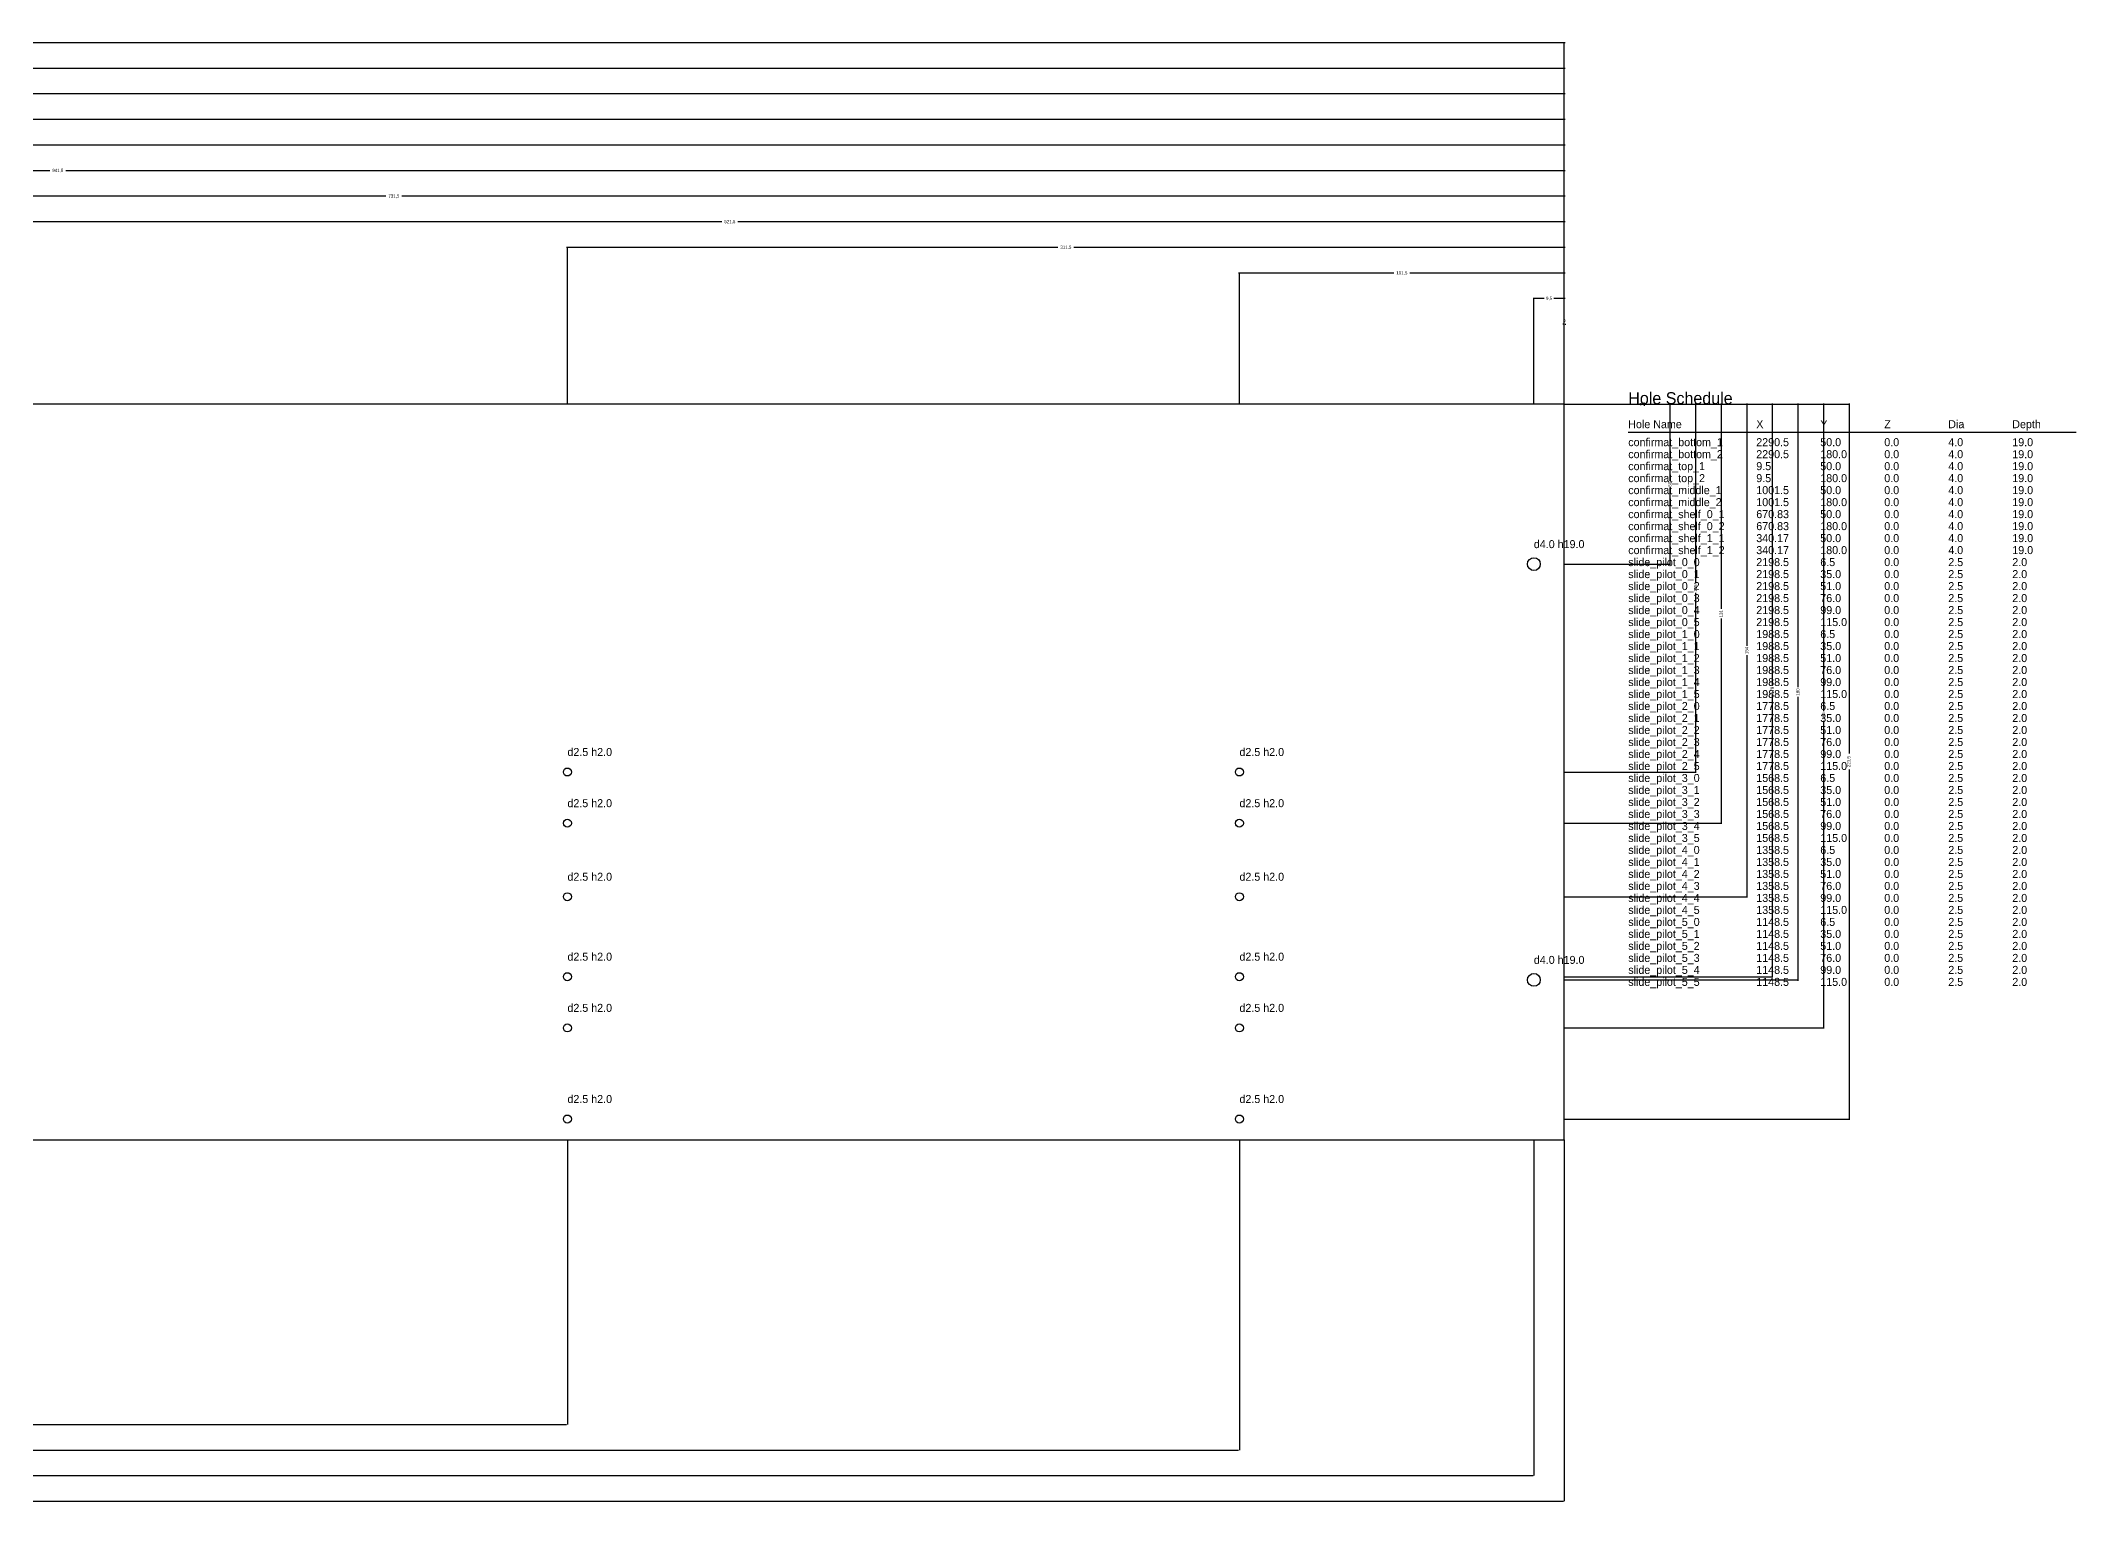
# Model space of a CAD drawing. Header units: millimetres. Extents: x -90 to 2460, y -114 to 344.
# Drawn here: x 1824 to 2460, y -114 to 344 of the extents above; entities that cross this region are included whole.
import ezdxf

# ---------------------------------------------------------------- set-up
doc = ezdxf.new("R2010")
doc.units = ezdxf.units.MM
for name, color, linetype in [('ANNOTATION', 6, 'CONTINUOUS'), ('CUT', 1, 'CONTINUOUS'), ('DIMENSION', 3, 'CONTINUOUS'), ('DRILL', 5, 'CONTINUOUS')]:
    doc.layers.add(name, color=color, linetype=linetype)
doc.dimstyles.get("Standard").update_dxf_attribs({"dimtxt": 2.5, "dimasz": 2.5, "dimexe": 1.25, "dimexo": 0.625, "dimtad": 1, "dimcen": 2.5, "dimazin": 3, "dimtfac": 1, "dimtmove": 0, "dimatfit": 3})

# ---------------------------------------------------------------- blocks, each defined once
blk = doc.blocks.new('_CLOSEDFILLED')
at = {"color": 0, "linetype": 'BYBLOCK'}
blk.add_solid([(-1, 0.2), (0, 0), (-1, -0.2)], dxfattribs=at)
blk = doc.blocks.new('*D9')
for p, q in [((0, 0), (0, -89)), ((1988.5, 0), (1988.5, -89)), ((0.25, -89), (991.25, -89)), ((997.25, -89), (1988.25, -89))]:
    blk.add_line(p, q)
at = {"layer": 'Defpoints'}
for p in [(0, 0), (1988.5, 0), (0, -89)]:
    blk.add_point(p, dxfattribs=at)
at = {"layer": 'DIMENSION', "xscale": 0.25, "yscale": 0.25, "rotation": 180}
blk.add_blockref('_CLOSEDFILLED', (0, -89), dxfattribs=at)
at = {"layer": 'DIMENSION', "xscale": 0.25, "yscale": 0.25}
blk.add_blockref('_CLOSEDFILLED', (1988.5, -89), dxfattribs=at)
at = {"layer": 'DIMENSION', "insert": (994.25, -89), "char_height": 1, "attachment_point": 5}
blk.add_mtext('1988,5', dxfattribs=at)
blk = doc.blocks.new('*D10')
for p, q in [((0, 0), (0, -97)), ((2198.5, 0), (2198.5, -97)), ((0.25, -97), (1096.25, -97)), ((1102.25, -97), (2198.25, -97))]:
    blk.add_line(p, q)
at = {"layer": 'Defpoints'}
for p in [(0, 0), (2198.5, 0), (0, -97)]:
    blk.add_point(p, dxfattribs=at)
at = {"layer": 'DIMENSION', "xscale": 0.25, "yscale": 0.25, "rotation": 180}
blk.add_blockref('_CLOSEDFILLED', (0, -97), dxfattribs=at)
at = {"layer": 'DIMENSION', "xscale": 0.25, "yscale": 0.25}
blk.add_blockref('_CLOSEDFILLED', (2198.5, -97), dxfattribs=at)
at = {"layer": 'DIMENSION', "insert": (1099.25, -97), "char_height": 1, "attachment_point": 5}
blk.add_mtext('2198,5', dxfattribs=at)
blk = doc.blocks.new('*D11')
for p, q in [((0, 0), (0, -105)), ((2290.5, 0), (2290.5, -105)), ((0.25, -105), (1142.25, -105)), ((1148.25, -105), (2290.25, -105))]:
    blk.add_line(p, q)
at = {"layer": 'Defpoints'}
for p in [(0, 0), (2290.5, 0), (0, -105)]:
    blk.add_point(p, dxfattribs=at)
at = {"layer": 'DIMENSION', "xscale": 0.25, "yscale": 0.25, "rotation": 180}
blk.add_blockref('_CLOSEDFILLED', (0, -105), dxfattribs=at)
at = {"layer": 'DIMENSION', "xscale": 0.25, "yscale": 0.25}
blk.add_blockref('_CLOSEDFILLED', (2290.5, -105), dxfattribs=at)
at = {"layer": 'DIMENSION', "insert": (1145.25, -105), "char_height": 1, "attachment_point": 5}
blk.add_mtext('2290,5', dxfattribs=at)
blk = doc.blocks.new('*D12')
for p, q in [((0, 0), (0, -113)), ((2300, 0), (2300, -113)), ((0.25, -113), (1148, -113)), ((1152, -113), (2299.75, -113))]:
    blk.add_line(p, q)
at = {"layer": 'Defpoints'}
for p in [(0, 0), (2300, 0), (0, -113)]:
    blk.add_point(p, dxfattribs=at)
at = {"layer": 'DIMENSION', "xscale": 0.25, "yscale": 0.25, "rotation": 180}
blk.add_blockref('_CLOSEDFILLED', (0, -113), dxfattribs=at)
at = {"layer": 'DIMENSION', "xscale": 0.25, "yscale": 0.25}
blk.add_blockref('_CLOSEDFILLED', (2300, -113), dxfattribs=at)
at = {"layer": 'DIMENSION', "insert": (1150, -113), "char_height": 1, "attachment_point": 5}
blk.add_mtext('2300', dxfattribs=at)
blk = doc.blocks.new('*D13')
for p, q in [((2299.75, 255), (2299.5, 255)), ((2300, 230), (2300, 255)), ((2300, 230), (2300, 255)), ((2300, 255), (2300, 255)), ((2300.25, 255), (2300.5, 255))]:
    blk.add_line(p, q)
at = {"layer": 'Defpoints'}
for p in [(2300, 255), (2300, 230), (2300, 230)]:
    blk.add_point(p, dxfattribs=at)
at = {"layer": 'DIMENSION', "xscale": 0.25, "yscale": 0.25}
blk.add_blockref('_CLOSEDFILLED', (2300, 255), dxfattribs=at)
at = {"layer": 'DIMENSION', "xscale": 0.25, "yscale": 0.25, "rotation": 180}
blk.add_blockref('_CLOSEDFILLED', (2300, 255), dxfattribs=at)
at = {"layer": 'DIMENSION', "insert": (2300, 256.125), "char_height": 1, "attachment_point": 5}
blk.add_mtext('0', dxfattribs=at)
blk = doc.blocks.new('*D14')
for p, q in [((2293.75, 263), (2290.25, 263)), ((2290.5, 230), (2290.5, 263)), ((2300.25, 263), (2296.75, 263)), ((2300, 230), (2300, 263))]:
    blk.add_line(p, q)
at = {"layer": 'Defpoints'}
for p in [(2300, 263), (2290.5, 230), (2300, 230)]:
    blk.add_point(p, dxfattribs=at)
at = {"layer": 'DIMENSION', "xscale": 0.25, "yscale": 0.25}
blk.add_blockref('_CLOSEDFILLED', (2290.5, 263), dxfattribs=at)
at = {"layer": 'DIMENSION', "xscale": 0.25, "yscale": 0.25, "rotation": 180}
blk.add_blockref('_CLOSEDFILLED', (2300, 263), dxfattribs=at)
at = {"layer": 'DIMENSION', "insert": (2295.25, 263), "char_height": 1, "attachment_point": 5}
blk.add_mtext('9,5', dxfattribs=at)
blk = doc.blocks.new('*D15')
for p, q in [((2246.75, 271), (2198.25, 271)), ((2198.5, 230), (2198.5, 271)), ((2300.25, 271), (2251.75, 271)), ((2300, 230), (2300, 271))]:
    blk.add_line(p, q)
at = {"layer": 'Defpoints'}
for p in [(2300, 271), (2198.5, 230), (2300, 230)]:
    blk.add_point(p, dxfattribs=at)
at = {"layer": 'DIMENSION', "xscale": 0.25, "yscale": 0.25}
blk.add_blockref('_CLOSEDFILLED', (2198.5, 271), dxfattribs=at)
at = {"layer": 'DIMENSION', "xscale": 0.25, "yscale": 0.25, "rotation": 180}
blk.add_blockref('_CLOSEDFILLED', (2300, 271), dxfattribs=at)
at = {"layer": 'DIMENSION', "insert": (2249.25, 271), "char_height": 1, "attachment_point": 5}
blk.add_mtext('101,5', dxfattribs=at)
blk = doc.blocks.new('*D16')
for p, q in [((2141.75, 279), (1988.25, 279)), ((1988.5, 230), (1988.5, 279)), ((2300.25, 279), (2146.75, 279)), ((2300, 230), (2300, 279))]:
    blk.add_line(p, q)
at = {"layer": 'Defpoints'}
for p in [(2300, 279), (1988.5, 230), (2300, 230)]:
    blk.add_point(p, dxfattribs=at)
at = {"layer": 'DIMENSION', "xscale": 0.25, "yscale": 0.25}
blk.add_blockref('_CLOSEDFILLED', (1988.5, 279), dxfattribs=at)
at = {"layer": 'DIMENSION', "xscale": 0.25, "yscale": 0.25, "rotation": 180}
blk.add_blockref('_CLOSEDFILLED', (2300, 279), dxfattribs=at)
at = {"layer": 'DIMENSION', "insert": (2144.25, 279), "char_height": 1, "attachment_point": 5}
blk.add_mtext('311,5', dxfattribs=at)
blk = doc.blocks.new('*D17')
for p, q in [((2036.75, 287), (1778.25, 287)), ((1778.5, 230), (1778.5, 287)), ((2300.25, 287), (2041.75, 287)), ((2300, 230), (2300, 287))]:
    blk.add_line(p, q)
at = {"layer": 'Defpoints'}
for p in [(2300, 287), (1778.5, 230), (2300, 230)]:
    blk.add_point(p, dxfattribs=at)
at = {"layer": 'DIMENSION', "xscale": 0.25, "yscale": 0.25}
blk.add_blockref('_CLOSEDFILLED', (1778.5, 287), dxfattribs=at)
at = {"layer": 'DIMENSION', "xscale": 0.25, "yscale": 0.25, "rotation": 180}
blk.add_blockref('_CLOSEDFILLED', (2300, 287), dxfattribs=at)
at = {"layer": 'DIMENSION', "insert": (2039.25, 287), "char_height": 1, "attachment_point": 5}
blk.add_mtext('521,5', dxfattribs=at)
blk = doc.blocks.new('*D18')
for p, q in [((1931.75, 295), (1568.25, 295)), ((1568.5, 230), (1568.5, 295)), ((2300.25, 295), (1936.75, 295)), ((2300, 230), (2300, 295))]:
    blk.add_line(p, q)
at = {"layer": 'Defpoints'}
for p in [(2300, 295), (1568.5, 230), (2300, 230)]:
    blk.add_point(p, dxfattribs=at)
at = {"layer": 'DIMENSION', "xscale": 0.25, "yscale": 0.25}
blk.add_blockref('_CLOSEDFILLED', (1568.5, 295), dxfattribs=at)
at = {"layer": 'DIMENSION', "xscale": 0.25, "yscale": 0.25, "rotation": 180}
blk.add_blockref('_CLOSEDFILLED', (2300, 295), dxfattribs=at)
at = {"layer": 'DIMENSION', "insert": (1934.25, 295), "char_height": 1, "attachment_point": 5}
blk.add_mtext('731,5', dxfattribs=at)
blk = doc.blocks.new('*D19')
for p, q in [((1826.75, 303), (1358.25, 303)), ((1358.5, 230), (1358.5, 303)), ((2300.25, 303), (1831.75, 303)), ((2300, 230), (2300, 303))]:
    blk.add_line(p, q)
at = {"layer": 'Defpoints'}
for p in [(2300, 303), (1358.5, 230), (2300, 230)]:
    blk.add_point(p, dxfattribs=at)
at = {"layer": 'DIMENSION', "xscale": 0.25, "yscale": 0.25}
blk.add_blockref('_CLOSEDFILLED', (1358.5, 303), dxfattribs=at)
at = {"layer": 'DIMENSION', "xscale": 0.25, "yscale": 0.25, "rotation": 180}
blk.add_blockref('_CLOSEDFILLED', (2300, 303), dxfattribs=at)
at = {"layer": 'DIMENSION', "insert": (1829.25, 303), "char_height": 1, "attachment_point": 5}
blk.add_mtext('941,5', dxfattribs=at)
blk = doc.blocks.new('*D20')
for p, q in [((1721.25, 311), (1148.25, 311)), ((1148.5, 230), (1148.5, 311)), ((2300.25, 311), (1727.25, 311)), ((2300, 230), (2300, 311))]:
    blk.add_line(p, q)
at = {"layer": 'Defpoints'}
for p in [(2300, 311), (1148.5, 230), (2300, 230)]:
    blk.add_point(p, dxfattribs=at)
at = {"layer": 'DIMENSION', "xscale": 0.25, "yscale": 0.25}
blk.add_blockref('_CLOSEDFILLED', (1148.5, 311), dxfattribs=at)
at = {"layer": 'DIMENSION', "xscale": 0.25, "yscale": 0.25, "rotation": 180}
blk.add_blockref('_CLOSEDFILLED', (2300, 311), dxfattribs=at)
at = {"layer": 'DIMENSION', "insert": (1724.25, 311), "char_height": 1, "attachment_point": 5}
blk.add_mtext('1151,5', dxfattribs=at)
blk = doc.blocks.new('*D21')
for p, q in [((1647.75, 319), (1001.25, 319)), ((1001.5, 230), (1001.5, 319)), ((2300.25, 319), (1653.75, 319)), ((2300, 230), (2300, 319))]:
    blk.add_line(p, q)
at = {"layer": 'Defpoints'}
for p in [(2300, 319), (1001.5, 230), (2300, 230)]:
    blk.add_point(p, dxfattribs=at)
at = {"layer": 'DIMENSION', "xscale": 0.25, "yscale": 0.25}
blk.add_blockref('_CLOSEDFILLED', (1001.5, 319), dxfattribs=at)
at = {"layer": 'DIMENSION', "xscale": 0.25, "yscale": 0.25, "rotation": 180}
blk.add_blockref('_CLOSEDFILLED', (2300, 319), dxfattribs=at)
at = {"layer": 'DIMENSION', "insert": (1650.75, 319), "char_height": 1, "attachment_point": 5}
blk.add_mtext('1298,5', dxfattribs=at)
blk = doc.blocks.new('*D22')
for p, q in [((1481.915, 327), (670.58, 327)), ((670.83, 230), (670.83, 327)), ((2300.25, 327), (1488.915, 327)), ((2300, 230), (2300, 327))]:
    blk.add_line(p, q)
at = {"layer": 'Defpoints'}
for p in [(2300, 327), (670.83, 230), (2300, 230)]:
    blk.add_point(p, dxfattribs=at)
at = {"layer": 'DIMENSION', "xscale": 0.25, "yscale": 0.25}
blk.add_blockref('_CLOSEDFILLED', (670.83, 327), dxfattribs=at)
at = {"layer": 'DIMENSION', "xscale": 0.25, "yscale": 0.25, "rotation": 180}
blk.add_blockref('_CLOSEDFILLED', (2300, 327), dxfattribs=at)
at = {"layer": 'DIMENSION', "insert": (1485.415, 327), "char_height": 1, "attachment_point": 5}
blk.add_mtext('1629,17', dxfattribs=at)
blk = doc.blocks.new('*D23')
for p, q in [((1316.585, 335), (339.92, 335)), ((340.17, 230), (340.17, 335)), ((2300.25, 335), (1323.585, 335)), ((2300, 230), (2300, 335))]:
    blk.add_line(p, q)
at = {"layer": 'Defpoints'}
for p in [(2300, 335), (340.17, 230), (2300, 230)]:
    blk.add_point(p, dxfattribs=at)
at = {"layer": 'DIMENSION', "xscale": 0.25, "yscale": 0.25}
blk.add_blockref('_CLOSEDFILLED', (340.17, 335), dxfattribs=at)
at = {"layer": 'DIMENSION', "xscale": 0.25, "yscale": 0.25, "rotation": 180}
blk.add_blockref('_CLOSEDFILLED', (2300, 335), dxfattribs=at)
at = {"layer": 'DIMENSION', "insert": (1320.085, 335), "char_height": 1, "attachment_point": 5}
blk.add_mtext('1959,83', dxfattribs=at)
blk = doc.blocks.new('*D24')
for p, q in [((1151.75, 343), (9.25, 343)), ((9.5, 230), (9.5, 343)), ((2300.25, 343), (1157.75, 343)), ((2300, 230), (2300, 343))]:
    blk.add_line(p, q)
at = {"layer": 'Defpoints'}
for p in [(2300, 343), (9.5, 230), (2300, 230)]:
    blk.add_point(p, dxfattribs=at)
at = {"layer": 'DIMENSION', "xscale": 0.25, "yscale": 0.25}
blk.add_blockref('_CLOSEDFILLED', (9.5, 343), dxfattribs=at)
at = {"layer": 'DIMENSION', "xscale": 0.25, "yscale": 0.25, "rotation": 180}
blk.add_blockref('_CLOSEDFILLED', (2300, 343), dxfattribs=at)
at = {"layer": 'DIMENSION', "insert": (1154.75, 343), "char_height": 1, "attachment_point": 5}
blk.add_mtext('2290,5', dxfattribs=at)
blk = doc.blocks.new('*D34')
for p, q in [((2300, 230), (2325, 230)), ((2300, 230), (2325, 230)), ((2325, 230.25), (2325, 230.5)), ((2325, 230), (2325, 230)), ((2325, 229.75), (2325, 229.5))]:
    blk.add_line(p, q)
at = {"layer": 'Defpoints'}
for p in [(2300, 230), (2300, 230), (2325, 230)]:
    blk.add_point(p, dxfattribs=at)
at = {"layer": 'DIMENSION', "xscale": 0.25, "yscale": 0.25}
for rotation in [270, 90]:
    blk.add_blockref('_CLOSEDFILLED', (2325, 230), dxfattribs=dict(at, rotation=rotation))
at = {"layer": 'DIMENSION', "insert": (2323.875, 230), "char_height": 1, "attachment_point": 5, "rotation": 90}
blk.add_mtext('0', dxfattribs=at)
blk = doc.blocks.new('*D35')
for p, q in [((2300, 230), (2333, 230)), ((2333, 230.25), (2333, 206)), ((2333, 204), (2333, 179.75)), ((2300, 180), (2333, 180))]:
    blk.add_line(p, q)
at = {"layer": 'Defpoints'}
for p in [(2300, 230), (2333, 230), (2300, 180)]:
    blk.add_point(p, dxfattribs=at)
at = {"layer": 'DIMENSION', "xscale": 0.25, "yscale": 0.25}
for p, rotation in [((2333, 230), 270), ((2333, 180), 90)]:
    blk.add_blockref('_CLOSEDFILLED', p, dxfattribs=dict(at, rotation=rotation))
at = {"layer": 'DIMENSION', "insert": (2333, 205), "char_height": 1, "attachment_point": 5, "rotation": 90}
blk.add_mtext('50', dxfattribs=at)
blk = doc.blocks.new('*D36')
for p, q in [((2300, 230), (2341, 230)), ((2341, 230.25), (2341, 174)), ((2341, 171), (2341, 114.75)), ((2300, 115), (2341, 115))]:
    blk.add_line(p, q)
at = {"layer": 'Defpoints'}
for p in [(2300, 230), (2341, 230), (2300, 115)]:
    blk.add_point(p, dxfattribs=at)
at = {"layer": 'DIMENSION', "xscale": 0.25, "yscale": 0.25}
for p, rotation in [((2341, 230), 270), ((2341, 115), 90)]:
    blk.add_blockref('_CLOSEDFILLED', p, dxfattribs=dict(at, rotation=rotation))
at = {"layer": 'DIMENSION', "insert": (2341, 172.5), "char_height": 1, "attachment_point": 5, "rotation": 90}
blk.add_mtext('115', dxfattribs=at)
blk = doc.blocks.new('*D37')
for p, q in [((2300, 230), (2349, 230)), ((2349, 230.25), (2349, 166)), ((2349, 163), (2349, 98.75)), ((2300, 99), (2349, 99))]:
    blk.add_line(p, q)
at = {"layer": 'Defpoints'}
for p in [(2300, 230), (2349, 230), (2300, 99)]:
    blk.add_point(p, dxfattribs=at)
at = {"layer": 'DIMENSION', "xscale": 0.25, "yscale": 0.25}
for p, rotation in [((2349, 230), 270), ((2349, 99), 90)]:
    blk.add_blockref('_CLOSEDFILLED', p, dxfattribs=dict(at, rotation=rotation))
at = {"layer": 'DIMENSION', "insert": (2349, 164.5), "char_height": 1, "attachment_point": 5, "rotation": 90}
blk.add_mtext('131', dxfattribs=at)
blk = doc.blocks.new('*D38')
for p, q in [((2300, 230), (2357, 230)), ((2357, 230.25), (2357, 154.5)), ((2357, 151.5), (2357, 75.75)), ((2300, 76), (2357, 76))]:
    blk.add_line(p, q)
at = {"layer": 'Defpoints'}
for p in [(2300, 230), (2357, 230), (2300, 76)]:
    blk.add_point(p, dxfattribs=at)
at = {"layer": 'DIMENSION', "xscale": 0.25, "yscale": 0.25}
for p, rotation in [((2357, 230), 270), ((2357, 76), 90)]:
    blk.add_blockref('_CLOSEDFILLED', p, dxfattribs=dict(at, rotation=rotation))
at = {"layer": 'DIMENSION', "insert": (2357, 153), "char_height": 1, "attachment_point": 5, "rotation": 90}
blk.add_mtext('154', dxfattribs=at)
blk = doc.blocks.new('*D39')
for p, q in [((2300, 230), (2365, 230)), ((2365, 230.25), (2365, 142)), ((2365, 139), (2365, 50.75)), ((2300, 51), (2365, 51))]:
    blk.add_line(p, q)
at = {"layer": 'Defpoints'}
for p in [(2300, 230), (2365, 230), (2300, 51)]:
    blk.add_point(p, dxfattribs=at)
at = {"layer": 'DIMENSION', "xscale": 0.25, "yscale": 0.25}
for p, rotation in [((2365, 230), 270), ((2365, 51), 90)]:
    blk.add_blockref('_CLOSEDFILLED', p, dxfattribs=dict(at, rotation=rotation))
at = {"layer": 'DIMENSION', "insert": (2365, 140.5), "char_height": 1, "attachment_point": 5, "rotation": 90}
blk.add_mtext('179', dxfattribs=at)
blk = doc.blocks.new('*D40')
for p, q in [((2300, 230), (2373, 230)), ((2373, 230.25), (2373, 141.5)), ((2373, 138.5), (2373, 49.75)), ((2300, 50), (2373, 50))]:
    blk.add_line(p, q)
at = {"layer": 'Defpoints'}
for p in [(2300, 230), (2373, 230), (2300, 50)]:
    blk.add_point(p, dxfattribs=at)
at = {"layer": 'DIMENSION', "xscale": 0.25, "yscale": 0.25}
for p, rotation in [((2373, 230), 270), ((2373, 50), 90)]:
    blk.add_blockref('_CLOSEDFILLED', p, dxfattribs=dict(at, rotation=rotation))
at = {"layer": 'DIMENSION', "insert": (2373, 140), "char_height": 1, "attachment_point": 5, "rotation": 90}
blk.add_mtext('180', dxfattribs=at)
blk = doc.blocks.new('*D41')
for p, q in [((2300, 230), (2381, 230)), ((2381, 230.25), (2381, 134)), ((2381, 131), (2381, 34.75)), ((2300, 35), (2381, 35))]:
    blk.add_line(p, q)
at = {"layer": 'Defpoints'}
for p in [(2300, 230), (2381, 230), (2300, 35)]:
    blk.add_point(p, dxfattribs=at)
at = {"layer": 'DIMENSION', "xscale": 0.25, "yscale": 0.25}
for p, rotation in [((2381, 230), 270), ((2381, 35), 90)]:
    blk.add_blockref('_CLOSEDFILLED', p, dxfattribs=dict(at, rotation=rotation))
at = {"layer": 'DIMENSION', "insert": (2381, 132.5), "char_height": 1, "attachment_point": 5, "rotation": 90}
blk.add_mtext('195', dxfattribs=at)
blk = doc.blocks.new('*D42')
for p, q in [((2300, 230), (2389, 230)), ((2389, 230.25), (2389, 120.75)), ((2389, 115.75), (2389, 6.25)), ((2300, 6.5), (2389, 6.5))]:
    blk.add_line(p, q)
at = {"layer": 'Defpoints'}
for p in [(2300, 230), (2389, 230), (2300, 6.5)]:
    blk.add_point(p, dxfattribs=at)
at = {"layer": 'DIMENSION', "xscale": 0.25, "yscale": 0.25}
for p, rotation in [((2389, 230), 270), ((2389, 6.5), 90)]:
    blk.add_blockref('_CLOSEDFILLED', p, dxfattribs=dict(at, rotation=rotation))
at = {"layer": 'DIMENSION', "insert": (2389, 118.25), "char_height": 1, "attachment_point": 5, "rotation": 90}
blk.add_mtext('223,5', dxfattribs=at)

msp = doc.modelspace()

# ---------------------------------------------------------------- linework, layer by layer
at = {"layer": 'ANNOTATION'}
msp.add_line((2320, 221.25), (2460, 221.25), dxfattribs=at)
at = {"layer": 'CUT'}
msp.add_lwpolyline([(0, 0), (2300, 0), (2300, 230), (0, 230)], close=True, dxfattribs=at)
at = {"layer": 'DRILL'}
for points in [[(2288.5, 180), (2288.65, 180.765), (2289.09, 181.414), (2289.73, 181.848), (2290.5, 182), (2291.27, 181.848), (2291.91, 181.414), (2292.35, 180.765), (2292.5, 180), (2292.35, 179.235), (2291.91, 178.586), (2291.27, 178.152), (2290.5, 178), (2289.73, 178.152), (2289.09, 178.586), (2288.65, 179.235)], [(1987.25, 115), (1987.35, 115.478), (1987.62, 115.884), (1988.02, 116.155), (1988.5, 116.25), (1988.98, 116.155), (1989.38, 115.884), (1989.65, 115.478), (1989.75, 115), (1989.65, 114.522), (1989.38, 114.116), (1988.98, 113.845), (1988.5, 113.75), (1988.02, 113.845), (1987.62, 114.116), (1987.35, 114.522)], [(2197.25, 115), (2197.35, 115.478), (2197.62, 115.884), (2198.02, 116.155), (2198.5, 116.25), (2198.98, 116.155), (2199.38, 115.884), (2199.65, 115.478), (2199.75, 115), (2199.65, 114.522), (2199.38, 114.116), (2198.98, 113.845), (2198.5, 113.75), (2198.02, 113.845), (2197.62, 114.116), (2197.35, 114.522)], [(1987.25, 99), (1987.35, 99.4784), (1987.62, 99.8839), (1988.02, 100.155), (1988.5, 100.25), (1988.98, 100.155), (1989.38, 99.8839), (1989.65, 99.4784), (1989.75, 99), (1989.65, 98.5216), (1989.38, 98.1161), (1988.98, 97.8451), (1988.5, 97.75), (1988.02, 97.8451), (1987.62, 98.1161), (1987.35, 98.5216)], [(2197.25, 99), (2197.35, 99.4784), (2197.62, 99.8839), (2198.02, 100.155), (2198.5, 100.25), (2198.98, 100.155), (2199.38, 99.8839), (2199.65, 99.4784), (2199.75, 99), (2199.65, 98.5216), (2199.38, 98.1161), (2198.98, 97.8451), (2198.5, 97.75), (2198.02, 97.8451), (2197.62, 98.1161), (2197.35, 98.5216)], [(1987.25, 76), (1987.35, 76.4784), (1987.62, 76.8839), (1988.02, 77.1548), (1988.5, 77.25), (1988.98, 77.1548), (1989.38, 76.8839), (1989.65, 76.4784), (1989.75, 76), (1989.65, 75.5216), (1989.38, 75.1161), (1988.98, 74.8451), (1988.5, 74.75), (1988.02, 74.8451), (1987.62, 75.1161), (1987.35, 75.5216)], [(2197.25, 76), (2197.35, 76.4784), (2197.62, 76.8839), (2198.02, 77.1548), (2198.5, 77.25), (2198.98, 77.1548), (2199.38, 76.8839), (2199.65, 76.4784), (2199.75, 76), (2199.65, 75.5216), (2199.38, 75.1161), (2198.98, 74.8451), (2198.5, 74.75), (2198.02, 74.8451), (2197.62, 75.1161), (2197.35, 75.5216)], [(1987.25, 51), (1987.35, 51.4784), (1987.62, 51.8839), (1988.02, 52.1548), (1988.5, 52.25), (1988.98, 52.1548), (1989.38, 51.8839), (1989.65, 51.4784), (1989.75, 51), (1989.65, 50.5216), (1989.38, 50.1161), (1988.98, 49.8451), (1988.5, 49.75), (1988.02, 49.8451), (1987.62, 50.1161), (1987.35, 50.5216)], [(2197.25, 51), (2197.35, 51.4784), (2197.62, 51.8839), (2198.02, 52.1548), (2198.5, 52.25), (2198.98, 52.1548), (2199.38, 51.8839), (2199.65, 51.4784), (2199.75, 51), (2199.65, 50.5216), (2199.38, 50.1161), (2198.98, 49.8451), (2198.5, 49.75), (2198.02, 49.8451), (2197.62, 50.1161), (2197.35, 50.5216)], [(2288.5, 50), (2288.65, 50.7654), (2289.09, 51.4142), (2289.73, 51.8478), (2290.5, 52), (2291.27, 51.8478), (2291.91, 51.4142), (2292.35, 50.7654), (2292.5, 50), (2292.35, 49.2346), (2291.91, 48.5858), (2291.27, 48.1522), (2290.5, 48), (2289.73, 48.1522), (2289.09, 48.5858), (2288.65, 49.2346)], [(1987.25, 35), (1987.35, 35.4784), (1987.62, 35.8839), (1988.02, 36.1548), (1988.5, 36.25), (1988.98, 36.1548), (1989.38, 35.8839), (1989.65, 35.4784), (1989.75, 35), (1989.65, 34.5216), (1989.38, 34.1161), (1988.98, 33.8451), (1988.5, 33.75), (1988.02, 33.8451), (1987.62, 34.1161), (1987.35, 34.5216)], [(2197.25, 35), (2197.35, 35.4784), (2197.62, 35.8839), (2198.02, 36.1548), (2198.5, 36.25), (2198.98, 36.1548), (2199.38, 35.8839), (2199.65, 35.4784), (2199.75, 35), (2199.65, 34.5216), (2199.38, 34.1161), (2198.98, 33.8451), (2198.5, 33.75), (2198.02, 33.8451), (2197.62, 34.1161), (2197.35, 34.5216)], [(1987.25, 6.5), (1987.35, 6.97835), (1987.62, 7.38388), (1988.02, 7.65485), (1988.5, 7.75), (1988.98, 7.65485), (1989.38, 7.38388), (1989.65, 6.97835), (1989.75, 6.5), (1989.65, 6.02165), (1989.38, 5.61612), (1988.98, 5.34515), (1988.5, 5.25), (1988.02, 5.34515), (1987.62, 5.61612), (1987.35, 6.02165)], [(2197.25, 6.5), (2197.35, 6.97835), (2197.62, 7.38388), (2198.02, 7.65485), (2198.5, 7.75), (2198.98, 7.65485), (2199.38, 7.38388), (2199.65, 6.97835), (2199.75, 6.5), (2199.65, 6.02165), (2199.38, 5.61612), (2198.98, 5.34515), (2198.5, 5.25), (2198.02, 5.34515), (2197.62, 5.61612), (2197.35, 6.02165)]]:
    msp.add_lwpolyline(points, close=True, dxfattribs=at)

# ---------------------------------------------------------------- texts
at = {"layer": 'ANNOTATION'}
for s, height, p in [('Hole Schedule', 3.75, (2320, 230)), ('Hole Name', 2.5, (2320, 222.5)), ('X', 2.5, (2360, 222.5)), ('Y', 2.5, (2380, 222.5)), ('Z', 2.5, (2400, 222.5)), ('Dia', 2.5, (2420, 222.5)), ('Depth', 2.5, (2440, 222.5)), ('confirmat_bottom_1', 2.5, (2320, 216.875)), ('2290.5', 2.5, (2360, 216.875)), ('50.0', 2.5, (2380, 216.875)), ('0.0', 2.5, (2400, 216.875)), ('4.0', 2.5, (2420, 216.875)), ('19.0', 2.5, (2440, 216.875)), ('confirmat_bottom_2', 2.5, (2320, 213.125)), ('confirmat_top_1', 2.5, (2320, 209.375)), ('9.5', 2.5, (2360, 209.375)), ('2290.5', 2.5, (2360, 213.125)), ('50.0', 2.5, (2380, 209.375)), ('180.0', 2.5, (2380, 213.125)), ('0.0', 2.5, (2400, 213.125)), ('0.0', 2.5, (2400, 209.375)), ('4.0', 2.5, (2420, 213.125)), ('4.0', 2.5, (2420, 209.375)), ('19.0', 2.5, (2440, 213.125)), ('19.0', 2.5, (2440, 209.375)), ('confirmat_top_2', 2.5, (2320, 205.625)), ('confirmat_middle_1', 2.5, (2320, 201.875)), ('9.5', 2.5, (2360, 205.625)), ('1001.5', 2.5, (2360, 201.875)), ('50.0', 2.5, (2380, 201.875)), ('180.0', 2.5, (2380, 205.625)), ('0.0', 2.5, (2400, 205.625)), ('0.0', 2.5, (2400, 201.875)), ('4.0', 2.5, (2420, 205.625)), ('4.0', 2.5, (2420, 201.875)), ('19.0', 2.5, (2440, 205.625)), ('19.0', 2.5, (2440, 201.875)), ('confirmat_middle_2', 2.5, (2320, 198.125)), ('1001.5', 2.5, (2360, 198.125)), ('180.0', 2.5, (2380, 198.125)), ('0.0', 2.5, (2400, 198.125)), ('4.0', 2.5, (2420, 198.125)), ('19.0', 2.5, (2440, 198.125)), ('confirmat_shelf_0_1', 2.5, (2320, 194.375)), ('confirmat_shelf_0_2', 2.5, (2320, 190.625)), ('670.83', 2.5, (2360, 194.375)), ('670.83', 2.5, (2360, 190.625)), ('50.0', 2.5, (2380, 194.375)), ('180.0', 2.5, (2380, 190.625)), ('0.0', 2.5, (2400, 194.375)), ('0.0', 2.5, (2400, 190.625)), ('4.0', 2.5, (2420, 194.375)), ('4.0', 2.5, (2420, 190.625)), ('19.0', 2.5, (2440, 194.375)), ('19.0', 2.5, (2440, 190.625)), ('d4.0 h19.0', 2.5, (2290.5, 185)), ('confirmat_shelf_1_1', 2.5, (2320, 186.875)), ('confirmat_shelf_1_2', 2.5, (2320, 183.125)), ('340.17', 2.5, (2360, 186.875)), ('340.17', 2.5, (2360, 183.125)), ('50.0', 2.5, (2380, 186.875)), ('180.0', 2.5, (2380, 183.125)), ('0.0', 2.5, (2400, 186.875)), ('0.0', 2.5, (2400, 183.125)), ('4.0', 2.5, (2420, 186.875)), ('4.0', 2.5, (2420, 183.125)), ('19.0', 2.5, (2440, 186.875)), ('19.0', 2.5, (2440, 183.125)), ('slide_pilot_0_0', 2.5, (2320, 179.375)), ('slide_pilot_0_1', 2.5, (2320, 175.625)), ('2198.5', 2.5, (2360, 179.375)), ('2198.5', 2.5, (2360, 175.625)), ('35.0', 2.5, (2380, 175.625)), ('6.5', 2.5, (2380, 179.375)), ('0.0', 2.5, (2400, 179.375)), ('0.0', 2.5, (2400, 175.625)), ('2.5', 2.5, (2420, 179.375)), ('2.5', 2.5, (2420, 175.625)), ('2.0', 2.5, (2440, 179.375)), ('2.0', 2.5, (2440, 175.625)), ('slide_pilot_0_2', 2.5, (2320, 171.875)), ('2198.5', 2.5, (2360, 171.875)), ('51.0', 2.5, (2380, 171.875)), ('0.0', 2.5, (2400, 171.875)), ('2.5', 2.5, (2420, 171.875)), ('2.0', 2.5, (2440, 171.875)), ('slide_pilot_0_3', 2.5, (2320, 168.125)), ('slide_pilot_0_4', 2.5, (2320, 164.375)), ('2198.5', 2.5, (2360, 168.125)), ('2198.5', 2.5, (2360, 164.375)), ('99.0', 2.5, (2380, 164.375)), ('76.0', 2.5, (2380, 168.125)), ('0.0', 2.5, (2400, 168.125)), ('0.0', 2.5, (2400, 164.375)), ('2.5', 2.5, (2420, 168.125)), ('2.5', 2.5, (2420, 164.375)), ('2.0', 2.5, (2440, 168.125)), ('2.0', 2.5, (2440, 164.375)), ('slide_pilot_0_5', 2.5, (2320, 160.625)), ('slide_pilot_1_0', 2.5, (2320, 156.875)), ('2198.5', 2.5, (2360, 160.625)), ('1988.5', 2.5, (2360, 156.875)), ('6.5', 2.5, (2380, 156.875)), ('115.0', 2.5, (2380, 160.625)), ('0.0', 2.5, (2400, 160.625)), ('0.0', 2.5, (2400, 156.875)), ('2.5', 2.5, (2420, 160.625)), ('2.5', 2.5, (2420, 156.875)), ('2.0', 2.5, (2440, 160.625)), ('2.0', 2.5, (2440, 156.875)), ('slide_pilot_1_1', 2.5, (2320, 153.125)), ('1988.5', 2.5, (2360, 153.125)), ('35.0', 2.5, (2380, 153.125)), ('0.0', 2.5, (2400, 153.125)), ('2.5', 2.5, (2420, 153.125)), ('2.0', 2.5, (2440, 153.125)), ('slide_pilot_1_2', 2.5, (2320, 149.375)), ('slide_pilot_1_3', 2.5, (2320, 145.625)), ('1988.5', 2.5, (2360, 149.375)), ('1988.5', 2.5, (2360, 145.625)), ('51.0', 2.5, (2380, 149.375)), ('76.0', 2.5, (2380, 145.625)), ('0.0', 2.5, (2400, 149.375)), ('0.0', 2.5, (2400, 145.625)), ('2.5', 2.5, (2420, 149.375)), ('2.5', 2.5, (2420, 145.625)), ('2.0', 2.5, (2440, 149.375)), ('2.0', 2.5, (2440, 145.625)), ('slide_pilot_1_4', 2.5, (2320, 141.875)), ('slide_pilot_1_5', 2.5, (2320, 138.125)), ('1988.5', 2.5, (2360, 141.875)), ('1988.5', 2.5, (2360, 138.125)), ('99.0', 2.5, (2380, 141.875)), ('115.0', 2.5, (2380, 138.125)), ('0.0', 2.5, (2400, 141.875)), ('0.0', 2.5, (2400, 138.125)), ('2.5', 2.5, (2420, 141.875)), ('2.5', 2.5, (2420, 138.125)), ('2.0', 2.5, (2440, 141.875)), ('2.0', 2.5, (2440, 138.125)), ('slide_pilot_2_0', 2.5, (2320, 134.375)), ('1778.5', 2.5, (2360, 134.375)), ('6.5', 2.5, (2380, 134.375)), ('0.0', 2.5, (2400, 134.375)), ('2.5', 2.5, (2420, 134.375)), ('2.0', 2.5, (2440, 134.375)), ('slide_pilot_2_1', 2.5, (2320, 130.625)), ('slide_pilot_2_2', 2.5, (2320, 126.875)), ('1778.5', 2.5, (2360, 130.625)), ('1778.5', 2.5, (2360, 126.875)), ('35.0', 2.5, (2380, 130.625)), ('51.0', 2.5, (2380, 126.875)), ('0.0', 2.5, (2400, 130.625)), ('0.0', 2.5, (2400, 126.875)), ('2.5', 2.5, (2420, 130.625)), ('2.5', 2.5, (2420, 126.875)), ('2.0', 2.5, (2440, 130.625)), ('2.0', 2.5, (2440, 126.875)), ('d2.5 h2.0', 2.5, (1988.5, 120)), ('d2.5 h2.0', 2.5, (2198.5, 120)), ('slide_pilot_2_3', 2.5, (2320, 123.125)), ('slide_pilot_2_4', 2.5, (2320, 119.375)), ('1778.5', 2.5, (2360, 123.125)), ('1778.5', 2.5, (2360, 119.375)), ('99.0', 2.5, (2380, 119.375)), ('76.0', 2.5, (2380, 123.125)), ('0.0', 2.5, (2400, 123.125)), ('0.0', 2.5, (2400, 119.375)), ('2.5', 2.5, (2420, 123.125)), ('2.5', 2.5, (2420, 119.375)), ('2.0', 2.5, (2440, 123.125)), ('2.0', 2.5, (2440, 119.375)), ('slide_pilot_2_5', 2.5, (2320, 115.625)), ('slide_pilot_3_0', 2.5, (2320, 111.875)), ('1778.5', 2.5, (2360, 115.625)), ('115.0', 2.5, (2380, 115.625)), ('0.0', 2.5, (2400, 115.625)), ('2.5', 2.5, (2420, 115.625)), ('2.0', 2.5, (2440, 115.625)), ('slide_pilot_3_1', 2.5, (2320, 108.125)), ('1568.5', 2.5, (2360, 111.875)), ('1568.5', 2.5, (2360, 108.125)), ('35.0', 2.5, (2380, 108.125)), ('6.5', 2.5, (2380, 111.875)), ('0.0', 2.5, (2400, 111.875)), ('0.0', 2.5, (2400, 108.125)), ('2.5', 2.5, (2420, 111.875)), ('2.5', 2.5, (2420, 108.125)), ('2.0', 2.5, (2440, 111.875)), ('2.0', 2.5, (2440, 108.125)), ('d2.5 h2.0', 2.5, (1988.5, 104)), ('d2.5 h2.0', 2.5, (2198.5, 104)), ('slide_pilot_3_2', 2.5, (2320, 104.375)), ('slide_pilot_3_3', 2.5, (2320, 100.625)), ('1568.5', 2.5, (2360, 104.375)), ('1568.5', 2.5, (2360, 100.625)), ('51.0', 2.5, (2380, 104.375)), ('76.0', 2.5, (2380, 100.625)), ('0.0', 2.5, (2400, 104.375)), ('0.0', 2.5, (2400, 100.625)), ('2.5', 2.5, (2420, 104.375)), ('2.5', 2.5, (2420, 100.625)), ('2.0', 2.5, (2440, 104.375)), ('2.0', 2.5, (2440, 100.625)), ('slide_pilot_3_4', 2.5, (2320, 96.875)), ('slide_pilot_3_5', 2.5, (2320, 93.125)), ('1568.5', 2.5, (2360, 96.875)), ('1568.5', 2.5, (2360, 93.125)), ('99.0', 2.5, (2380, 96.875)), ('115.0', 2.5, (2380, 93.125)), ('0.0', 2.5, (2400, 96.875)), ('0.0', 2.5, (2400, 93.125)), ('2.5', 2.5, (2420, 96.875)), ('2.5', 2.5, (2420, 93.125)), ('2.0', 2.5, (2440, 96.875)), ('2.0', 2.5, (2440, 93.125)), ('slide_pilot_4_0', 2.5, (2320, 89.375)), ('1358.5', 2.5, (2360, 89.375)), ('6.5', 2.5, (2380, 89.375)), ('0.0', 2.5, (2400, 89.375)), ('2.5', 2.5, (2420, 89.375)), ('2.0', 2.5, (2440, 89.375)), ('d2.5 h2.0', 2.5, (1988.5, 81)), ('d2.5 h2.0', 2.5, (2198.5, 81)), ('slide_pilot_4_1', 2.5, (2320, 85.625)), ('slide_pilot_4_2', 2.5, (2320, 81.875)), ('1358.5', 2.5, (2360, 85.625)), ('1358.5', 2.5, (2360, 81.875)), ('35.0', 2.5, (2380, 85.625)), ('51.0', 2.5, (2380, 81.875)), ('0.0', 2.5, (2400, 85.625)), ('0.0', 2.5, (2400, 81.875)), ('2.5', 2.5, (2420, 85.625)), ('2.5', 2.5, (2420, 81.875)), ('2.0', 2.5, (2440, 85.625)), ('2.0', 2.5, (2440, 81.875)), ('slide_pilot_4_3', 2.5, (2320, 78.125)), ('slide_pilot_4_4', 2.5, (2320, 74.375)), ('1358.5', 2.5, (2360, 78.125)), ('1358.5', 2.5, (2360, 74.375)), ('99.0', 2.5, (2380, 74.375)), ('76.0', 2.5, (2380, 78.125)), ('0.0', 2.5, (2400, 78.125)), ('0.0', 2.5, (2400, 74.375)), ('2.5', 2.5, (2420, 78.125)), ('2.5', 2.5, (2420, 74.375)), ('2.0', 2.5, (2440, 78.125)), ('2.0', 2.5, (2440, 74.375)), ('slide_pilot_4_5', 2.5, (2320, 70.625)), ('1358.5', 2.5, (2360, 70.625)), ('115.0', 2.5, (2380, 70.625)), ('0.0', 2.5, (2400, 70.625)), ('2.5', 2.5, (2420, 70.625)), ('2.0', 2.5, (2440, 70.625)), ('slide_pilot_5_0', 2.5, (2320, 66.875)), ('slide_pilot_5_1', 2.5, (2320, 63.125)), ('1148.5', 2.5, (2360, 66.875)), ('1148.5', 2.5, (2360, 63.125)), ('35.0', 2.5, (2380, 63.125)), ('6.5', 2.5, (2380, 66.875)), ('0.0', 2.5, (2400, 66.875)), ('0.0', 2.5, (2400, 63.125)), ('2.5', 2.5, (2420, 66.875)), ('2.5', 2.5, (2420, 63.125)), ('2.0', 2.5, (2440, 66.875)), ('2.0', 2.5, (2440, 63.125)), ('d2.5 h2.0', 2.5, (1988.5, 56)), ('d2.5 h2.0', 2.5, (2198.5, 56)), ('d4.0 h19.0', 2.5, (2290.5, 55)), ('slide_pilot_5_2', 2.5, (2320, 59.375)), ('slide_pilot_5_3', 2.5, (2320, 55.625)), ('1148.5', 2.5, (2360, 59.375)), ('1148.5', 2.5, (2360, 55.625)), ('51.0', 2.5, (2380, 59.375)), ('76.0', 2.5, (2380, 55.625)), ('0.0', 2.5, (2400, 59.375)), ('0.0', 2.5, (2400, 55.625)), ('2.5', 2.5, (2420, 59.375)), ('2.5', 2.5, (2420, 55.625)), ('2.0', 2.5, (2440, 59.375)), ('2.0', 2.5, (2440, 55.625)), ('slide_pilot_5_4', 2.5, (2320, 51.875)), ('1148.5', 2.5, (2360, 51.875)), ('99.0', 2.5, (2380, 51.875)), ('0.0', 2.5, (2400, 51.875)), ('2.5', 2.5, (2420, 51.875)), ('2.0', 2.5, (2440, 51.875)), ('slide_pilot_5_5', 2.5, (2320, 48.125)), ('1148.5', 2.5, (2360, 48.125)), ('115.0', 2.5, (2380, 48.125)), ('0.0', 2.5, (2400, 48.125)), ('2.5', 2.5, (2420, 48.125)), ('2.0', 2.5, (2440, 48.125)), ('d2.5 h2.0', 2.5, (1988.5, 40)), ('d2.5 h2.0', 2.5, (2198.5, 40)), ('d2.5 h2.0', 2.5, (1988.5, 11.5)), ('d2.5 h2.0', 2.5, (2198.5, 11.5))]:
    msp.add_text(s, height=height, dxfattribs=at).set_placement(p)

# ---------------------------------------------------------------- dimensions: what is measured, and where the dimension line sits
at = {"layer": 'DIMENSION'}
for base, p1, p2, picture, middle in [((2300, 343), (2300, 230), (9.5, 230), '*D24', (1154.75, 343)), ((2300, 335), (2300, 230), (340.17, 230), '*D23', (1320.085, 335)), ((2300, 327), (2300, 230), (670.83, 230), '*D22', (1485.415, 327)), ((2300, 319), (2300, 230), (1001.5, 230), '*D21', (1650.75, 319)), ((2300, 311), (2300, 230), (1148.5, 230), '*D20', (1724.25, 311)), ((2300, 303), (2300, 230), (1358.5, 230), '*D19', (1829.25, 303)), ((2300, 295), (2300, 230), (1568.5, 230), '*D18', (1934.25, 295)), ((2300, 287), (2300, 230), (1778.5, 230), '*D17', (2039.25, 287)), ((2300, 279), (2300, 230), (1988.5, 230), '*D16', (2144.25, 279)), ((2300, 271), (2300, 230), (2198.5, 230), '*D15', (2249.25, 271)), ((2300, 263), (2300, 230), (2290.5, 230), '*D14', (2295.25, 263)), ((2300, 255), (2300, 230), (2300, 230), '*D13', (2300, 256.125)), ((0, -89), (0, 0), (1988.5, 0), '*D9', (994.25, -89)), ((0, -97), (0, 0), (2198.5, 0), '*D10', (1099.25, -97)), ((0, -105), (0, 0), (2290.5, 0), '*D11', (1145.25, -105)), ((0, -113), (0, 0), (2300, 0), '*D12', (1150, -113))]:
    dim = msp.add_linear_dim(base=base, p1=p1, p2=p2, dimstyle='Standard', dxfattribs=at)
    dim.commit()
    dim.dimension.update_dxf_attribs({"geometry": picture, "text_midpoint": middle})
for base, p2, picture, middle in [((2325, 230), (2300, 230), '*D34', (2323.875, 230)), ((2333, 230), (2300, 180), '*D35', (2333, 205)), ((2341, 230), (2300, 115), '*D36', (2341, 172.5)), ((2349, 230), (2300, 99), '*D37', (2349, 164.5)), ((2357, 230), (2300, 76), '*D38', (2357, 153)), ((2365, 230), (2300, 51), '*D39', (2365, 140.5)), ((2373, 230), (2300, 50), '*D40', (2373, 140)), ((2381, 230), (2300, 35), '*D41', (2381, 132.5)), ((2389, 230), (2300, 6.5), '*D42', (2389, 118.25))]:
    dim = msp.add_linear_dim(base=base, p1=(2300, 230), p2=p2, angle=90, dimstyle='Standard', dxfattribs=at)
    dim.commit()
    dim.dimension.update_dxf_attribs({"geometry": picture, "text_midpoint": middle})

doc.saveas('drawing.dxf')
